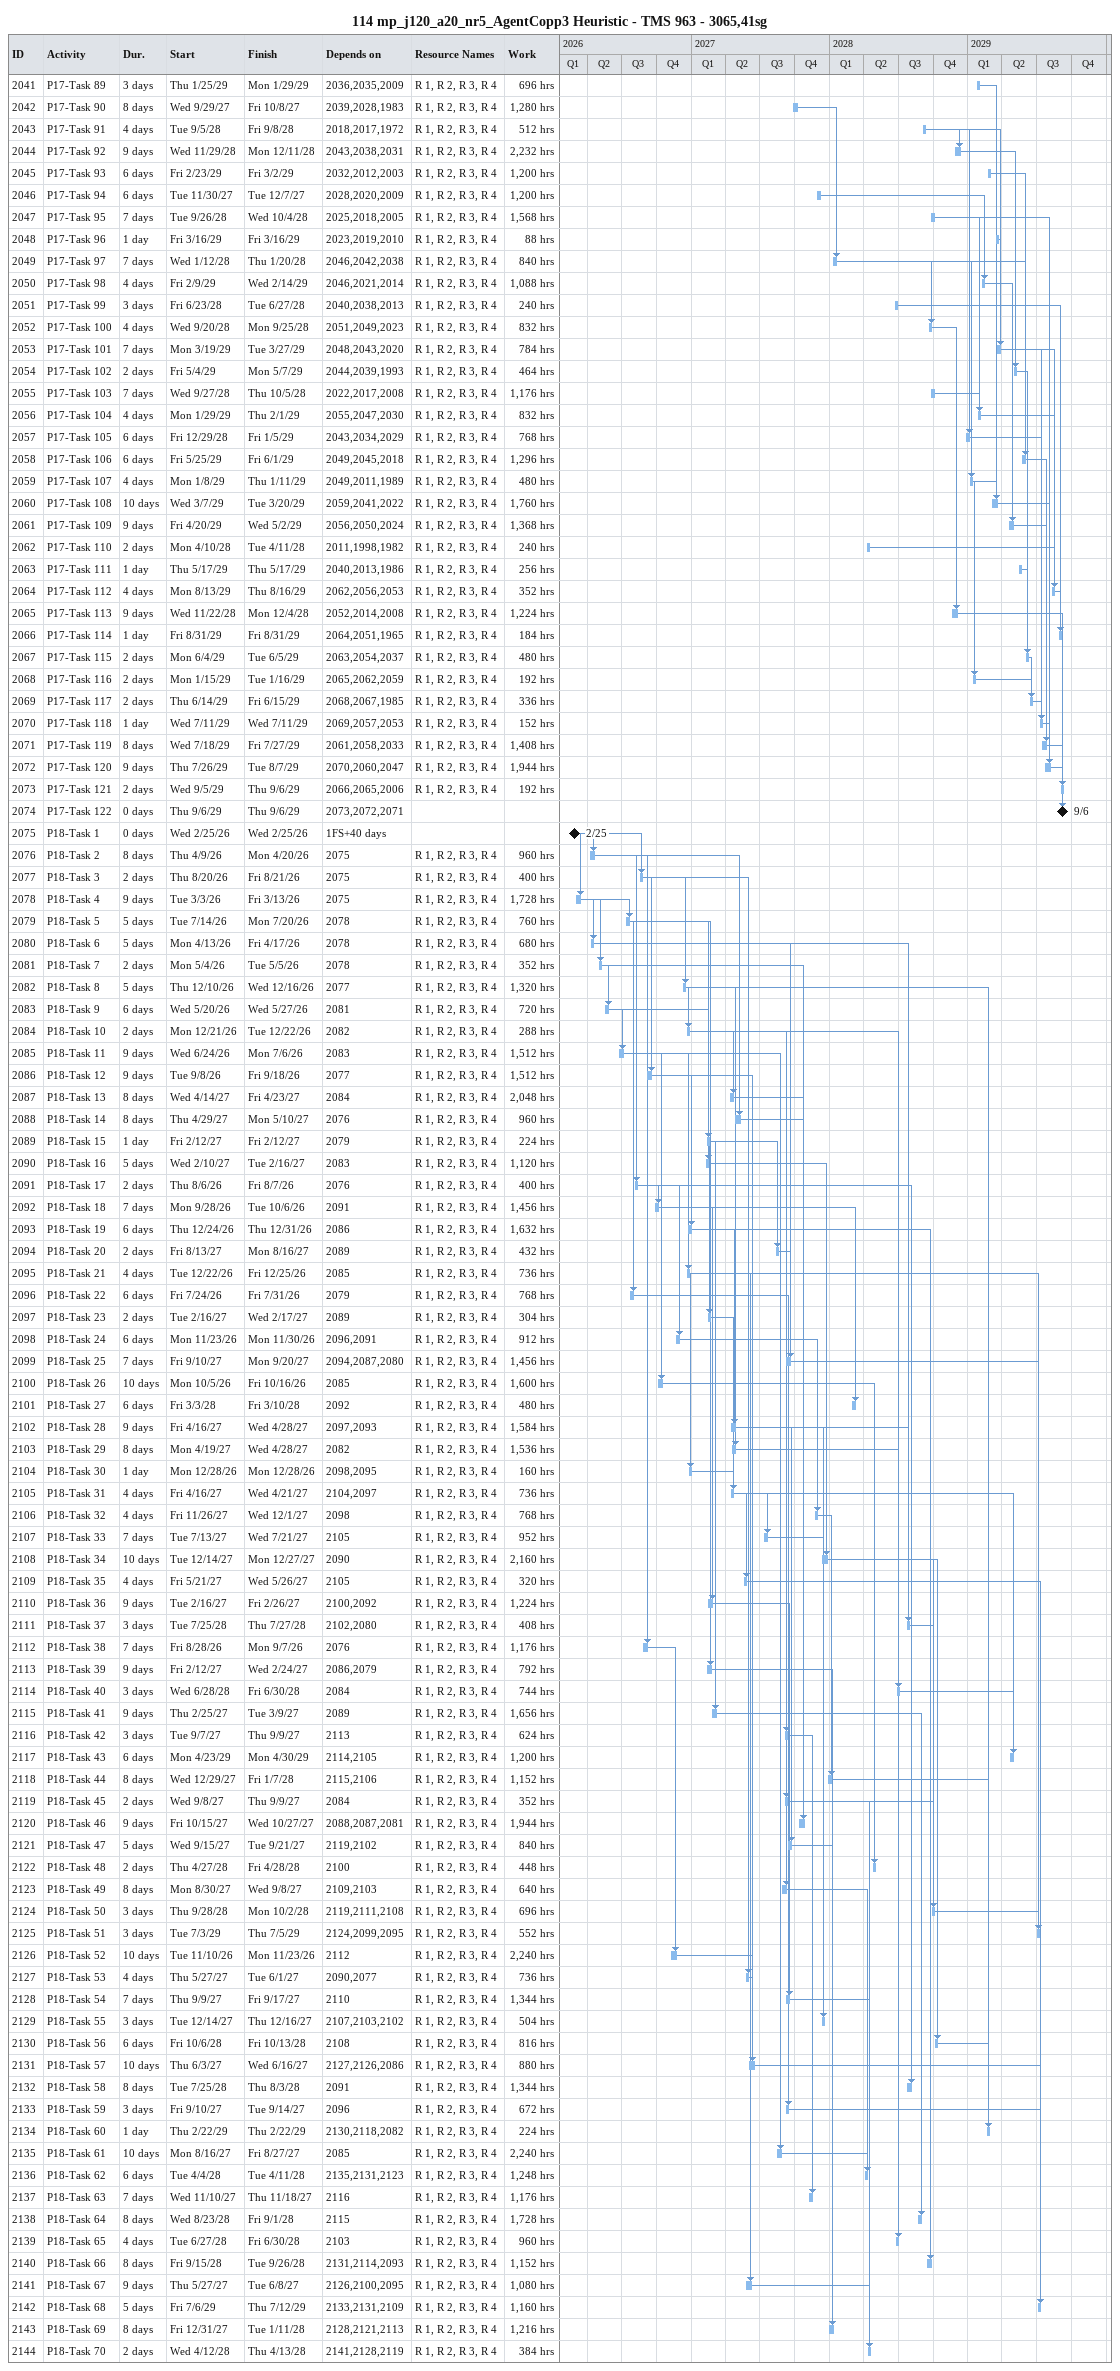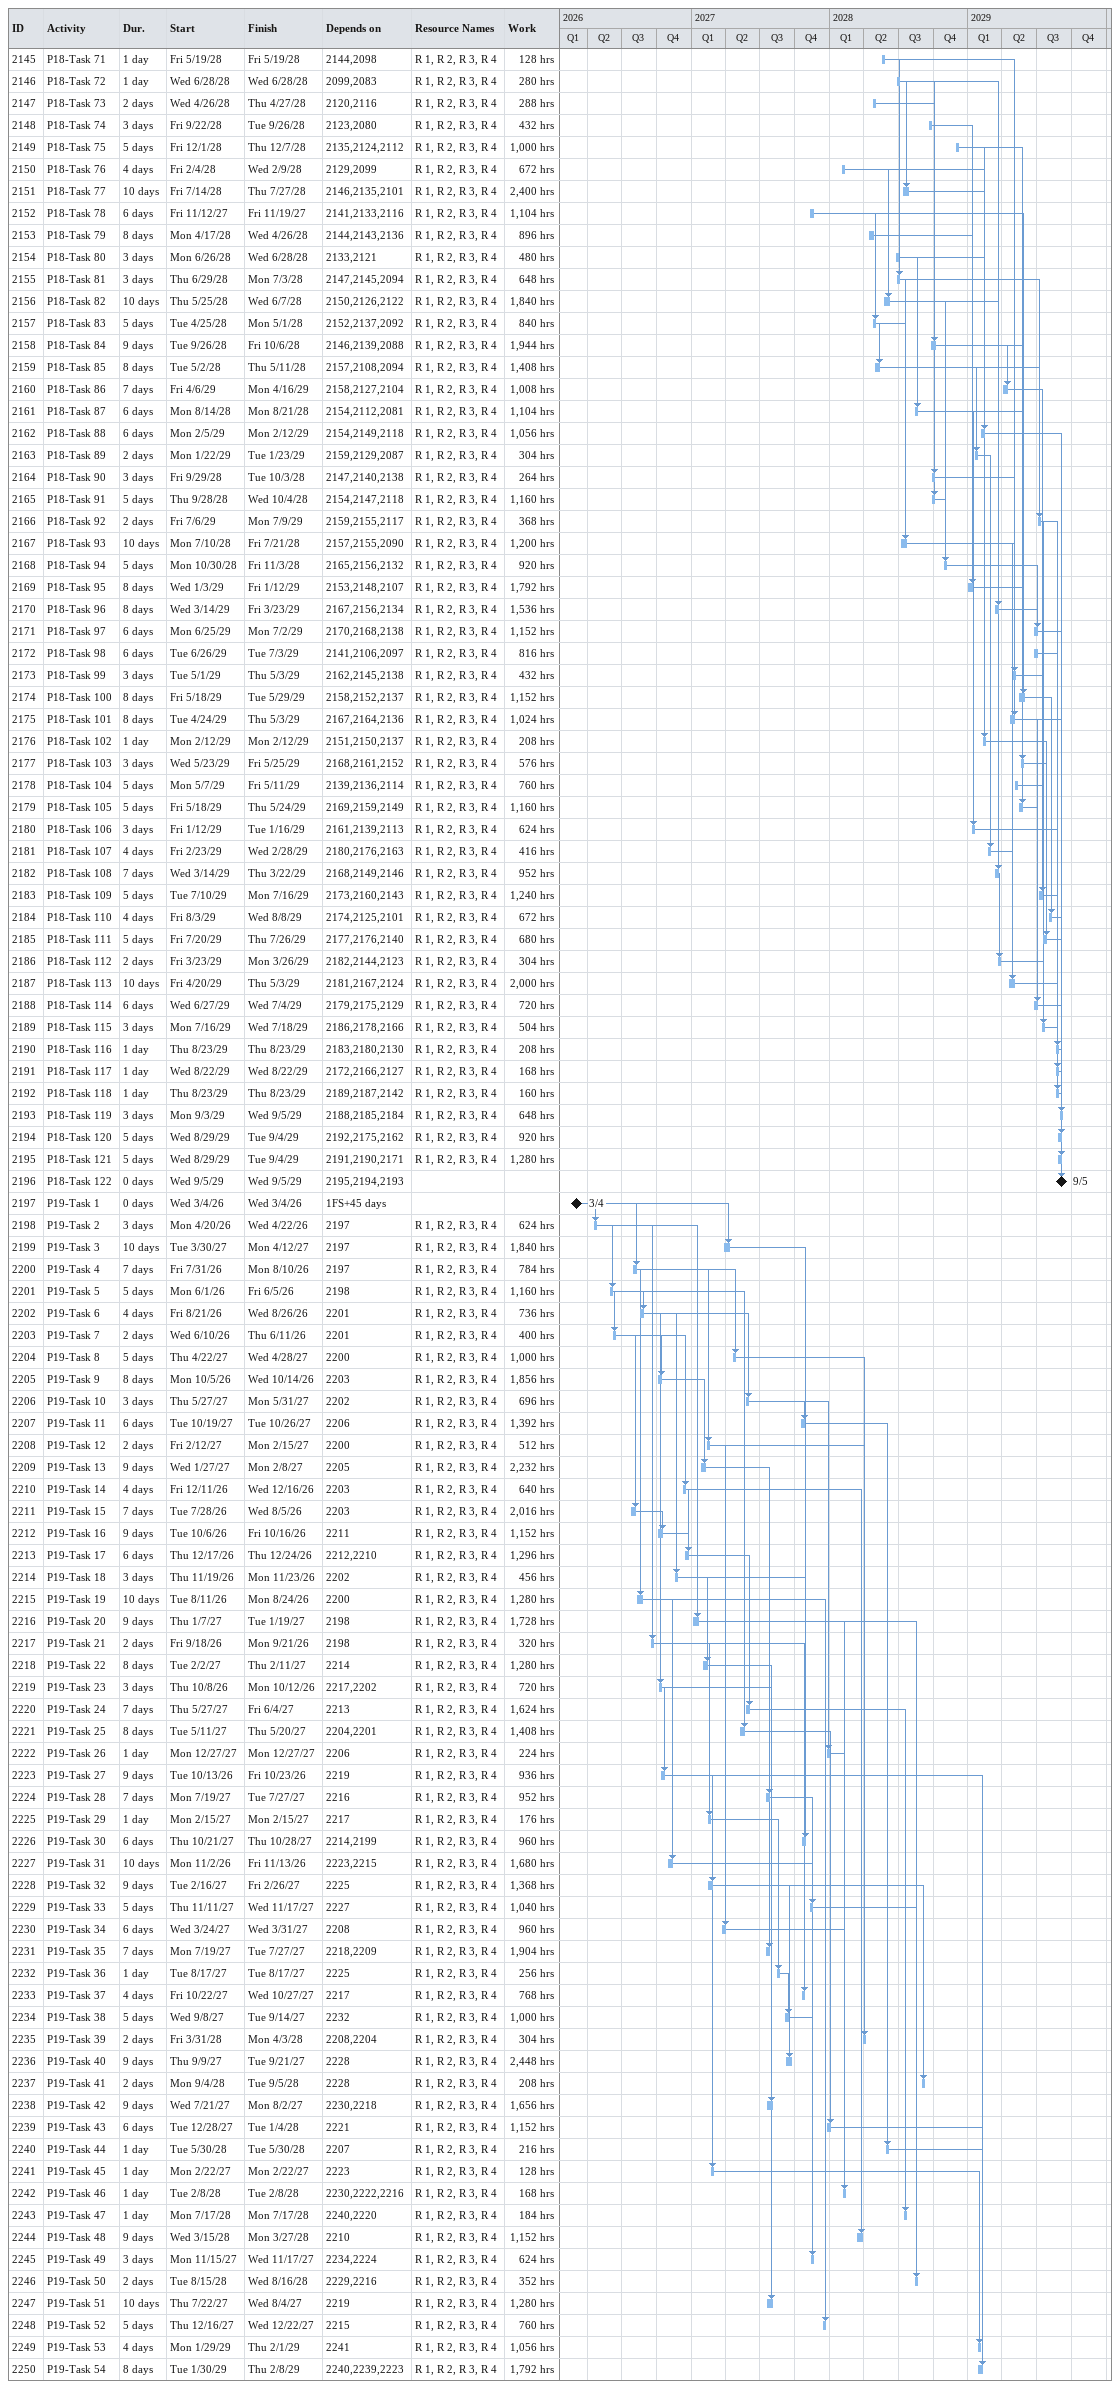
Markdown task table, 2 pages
114 mp_j120_a20_nr5_AgentCopp3 Heuristic - TMS 963 - 3065,41sg

| ID | Task | Duration | Start | Finish | Predecessors | Resources | Work (h) |
|---|---|---|---|---|---|---|---|
| 2041 | P17-Task 89 | 3d | 2029-01-25 | 2029-01-29 | 2036, 2035, 2009 | R 1, R 2, R 3, R 4 | 696 |
| 2042 | P17-Task 90 | 8d | 2027-09-29 | 2027-10-08 | 2039, 2028, 1983 | R 1, R 2, R 3, R 4 | 1280 |
| 2043 | P17-Task 91 | 4d | 2028-09-05 | 2028-09-08 | 2018, 2017, 1972 | R 1, R 2, R 3, R 4 | 512 |
| 2044 | P17-Task 92 | 9d | 2028-11-29 | 2028-12-11 | 2043, 2038, 2031 | R 1, R 2, R 3, R 4 | 2232 |
| 2045 | P17-Task 93 | 6d | 2029-02-23 | 2029-03-02 | 2032, 2012, 2003 | R 1, R 2, R 3, R 4 | 1200 |
| 2046 | P17-Task 94 | 6d | 2027-11-30 | 2027-12-07 | 2028, 2020, 2009 | R 1, R 2, R 3, R 4 | 1200 |
| 2047 | P17-Task 95 | 7d | 2028-09-26 | 2028-10-04 | 2025, 2018, 2005 | R 1, R 2, R 3, R 4 | 1568 |
| 2048 | P17-Task 96 | 1d | 2029-03-16 | 2029-03-16 | 2023, 2019, 2010 | R 1, R 2, R 3, R 4 | 88 |
| 2049 | P17-Task 97 | 7d | 2028-01-12 | 2028-01-20 | 2046, 2042, 2038 | R 1, R 2, R 3, R 4 | 840 |
| 2050 | P17-Task 98 | 4d | 2029-02-09 | 2029-02-14 | 2046, 2021, 2014 | R 1, R 2, R 3, R 4 | 1088 |
| 2051 | P17-Task 99 | 3d | 2028-06-23 | 2028-06-27 | 2040, 2038, 2013 | R 1, R 2, R 3, R 4 | 240 |
| 2052 | P17-Task 100 | 4d | 2028-09-20 | 2028-09-25 | 2051, 2049, 2023 | R 1, R 2, R 3, R 4 | 832 |
| 2053 | P17-Task 101 | 7d | 2029-03-19 | 2029-03-27 | 2048, 2043, 2020 | R 1, R 2, R 3, R 4 | 784 |
| 2054 | P17-Task 102 | 2d | 2029-05-04 | 2029-05-07 | 2044, 2039, 1993 | R 1, R 2, R 3, R 4 | 464 |
| 2055 | P17-Task 103 | 7d | 2028-09-27 | 2028-10-05 | 2022, 2017, 2008 | R 1, R 2, R 3, R 4 | 1176 |
| 2056 | P17-Task 104 | 4d | 2029-01-29 | 2029-02-01 | 2055, 2047, 2030 | R 1, R 2, R 3, R 4 | 832 |
| 2057 | P17-Task 105 | 6d | 2028-12-29 | 2029-01-05 | 2043, 2034, 2029 | R 1, R 2, R 3, R 4 | 768 |
| 2058 | P17-Task 106 | 6d | 2029-05-25 | 2029-06-01 | 2049, 2045, 2018 | R 1, R 2, R 3, R 4 | 1296 |
| 2059 | P17-Task 107 | 4d | 2029-01-08 | 2029-01-11 | 2049, 2011, 1989 | R 1, R 2, R 3, R 4 | 480 |
| 2060 | P17-Task 108 | 10d | 2029-03-07 | 2029-03-20 | 2059, 2041, 2022 | R 1, R 2, R 3, R 4 | 1760 |
| 2061 | P17-Task 109 | 9d | 2029-04-20 | 2029-05-02 | 2056, 2050, 2024 | R 1, R 2, R 3, R 4 | 1368 |
| 2062 | P17-Task 110 | 2d | 2028-04-10 | 2028-04-11 | 2011, 1998, 1982 | R 1, R 2, R 3, R 4 | 240 |
| 2063 | P17-Task 111 | 1d | 2029-05-17 | 2029-05-17 | 2040, 2013, 1986 | R 1, R 2, R 3, R 4 | 256 |
| 2064 | P17-Task 112 | 4d | 2029-08-13 | 2029-08-16 | 2062, 2056, 2053 | R 1, R 2, R 3, R 4 | 352 |
| 2065 | P17-Task 113 | 9d | 2028-11-22 | 2028-12-04 | 2052, 2014, 2008 | R 1, R 2, R 3, R 4 | 1224 |
| 2066 | P17-Task 114 | 1d | 2029-08-31 | 2029-08-31 | 2064, 2051, 1965 | R 1, R 2, R 3, R 4 | 184 |
| 2067 | P17-Task 115 | 2d | 2029-06-04 | 2029-06-05 | 2063, 2054, 2037 | R 1, R 2, R 3, R 4 | 480 |
| 2068 | P17-Task 116 | 2d | 2029-01-15 | 2029-01-16 | 2065, 2062, 2059 | R 1, R 2, R 3, R 4 | 192 |
| 2069 | P17-Task 117 | 2d | 2029-06-14 | 2029-06-15 | 2068, 2067, 1985 | R 1, R 2, R 3, R 4 | 336 |
| 2070 | P17-Task 118 | 1d | 2029-07-11 | 2029-07-11 | 2069, 2057, 2053 | R 1, R 2, R 3, R 4 | 152 |
| 2071 | P17-Task 119 | 8d | 2029-07-18 | 2029-07-27 | 2061, 2058, 2033 | R 1, R 2, R 3, R 4 | 1408 |
| 2072 | P17-Task 120 | 9d | 2029-07-26 | 2029-08-07 | 2070, 2060, 2047 | R 1, R 2, R 3, R 4 | 1944 |
| 2073 | P17-Task 121 | 2d | 2029-09-05 | 2029-09-06 | 2066, 2065, 2006 | R 1, R 2, R 3, R 4 | 192 |
| 2074 | P17-Task 122 | 0d | 2029-09-06 | 2029-09-06 | 2073, 2072, 2071 |  |  |
| 2075 | P18-Task 1 | 0d | 2026-02-25 | 2026-02-25 | 1FS+40d |  |  |
| 2076 | P18-Task 2 | 8d | 2026-04-09 | 2026-04-20 | 2075 | R 1, R 2, R 3, R 4 | 960 |
| 2077 | P18-Task 3 | 2d | 2026-08-20 | 2026-08-21 | 2075 | R 1, R 2, R 3, R 4 | 400 |
| 2078 | P18-Task 4 | 9d | 2026-03-03 | 2026-03-13 | 2075 | R 1, R 2, R 3, R 4 | 1728 |
| 2079 | P18-Task 5 | 5d | 2026-07-14 | 2026-07-20 | 2078 | R 1, R 2, R 3, R 4 | 760 |
| 2080 | P18-Task 6 | 5d | 2026-04-13 | 2026-04-17 | 2078 | R 1, R 2, R 3, R 4 | 680 |
| 2081 | P18-Task 7 | 2d | 2026-05-04 | 2026-05-05 | 2078 | R 1, R 2, R 3, R 4 | 352 |
| 2082 | P18-Task 8 | 5d | 2026-12-10 | 2026-12-16 | 2077 | R 1, R 2, R 3, R 4 | 1320 |
| 2083 | P18-Task 9 | 6d | 2026-05-20 | 2026-05-27 | 2081 | R 1, R 2, R 3, R 4 | 720 |
| 2084 | P18-Task 10 | 2d | 2026-12-21 | 2026-12-22 | 2082 | R 1, R 2, R 3, R 4 | 288 |
| 2085 | P18-Task 11 | 9d | 2026-06-24 | 2026-07-06 | 2083 | R 1, R 2, R 3, R 4 | 1512 |
| 2086 | P18-Task 12 | 9d | 2026-09-08 | 2026-09-18 | 2077 | R 1, R 2, R 3, R 4 | 1512 |
| 2087 | P18-Task 13 | 8d | 2027-04-14 | 2027-04-23 | 2084 | R 1, R 2, R 3, R 4 | 2048 |
| 2088 | P18-Task 14 | 8d | 2027-04-29 | 2027-05-10 | 2076 | R 1, R 2, R 3, R 4 | 960 |
| 2089 | P18-Task 15 | 1d | 2027-02-12 | 2027-02-12 | 2079 | R 1, R 2, R 3, R 4 | 224 |
| 2090 | P18-Task 16 | 5d | 2027-02-10 | 2027-02-16 | 2083 | R 1, R 2, R 3, R 4 | 1120 |
| 2091 | P18-Task 17 | 2d | 2026-08-06 | 2026-08-07 | 2076 | R 1, R 2, R 3, R 4 | 400 |
| 2092 | P18-Task 18 | 7d | 2026-09-28 | 2026-10-06 | 2091 | R 1, R 2, R 3, R 4 | 1456 |
| 2093 | P18-Task 19 | 6d | 2026-12-24 | 2026-12-31 | 2086 | R 1, R 2, R 3, R 4 | 1632 |
| 2094 | P18-Task 20 | 2d | 2027-08-13 | 2027-08-16 | 2089 | R 1, R 2, R 3, R 4 | 432 |
| 2095 | P18-Task 21 | 4d | 2026-12-22 | 2026-12-25 | 2085 | R 1, R 2, R 3, R 4 | 736 |
| 2096 | P18-Task 22 | 6d | 2026-07-24 | 2026-07-31 | 2079 | R 1, R 2, R 3, R 4 | 768 |
| 2097 | P18-Task 23 | 2d | 2027-02-16 | 2027-02-17 | 2089 | R 1, R 2, R 3, R 4 | 304 |
| 2098 | P18-Task 24 | 6d | 2026-11-23 | 2026-11-30 | 2096, 2091 | R 1, R 2, R 3, R 4 | 912 |
| 2099 | P18-Task 25 | 7d | 2027-09-10 | 2027-09-20 | 2094, 2087, 2080 | R 1, R 2, R 3, R 4 | 1456 |
| 2100 | P18-Task 26 | 10d | 2026-10-05 | 2026-10-16 | 2085 | R 1, R 2, R 3, R 4 | 1600 |
| 2101 | P18-Task 27 | 6d | 2028-03-03 | 2028-03-10 | 2092 | R 1, R 2, R 3, R 4 | 480 |
| 2102 | P18-Task 28 | 9d | 2027-04-16 | 2027-04-28 | 2097, 2093 | R 1, R 2, R 3, R 4 | 1584 |
| 2103 | P18-Task 29 | 8d | 2027-04-19 | 2027-04-28 | 2082 | R 1, R 2, R 3, R 4 | 1536 |
| 2104 | P18-Task 30 | 1d | 2026-12-28 | 2026-12-28 | 2098, 2095 | R 1, R 2, R 3, R 4 | 160 |
| 2105 | P18-Task 31 | 4d | 2027-04-16 | 2027-04-21 | 2104, 2097 | R 1, R 2, R 3, R 4 | 736 |
| 2106 | P18-Task 32 | 4d | 2027-11-26 | 2027-12-01 | 2098 | R 1, R 2, R 3, R 4 | 768 |
| 2107 | P18-Task 33 | 7d | 2027-07-13 | 2027-07-21 | 2105 | R 1, R 2, R 3, R 4 | 952 |
| 2108 | P18-Task 34 | 10d | 2027-12-14 | 2027-12-27 | 2090 | R 1, R 2, R 3, R 4 | 2160 |
| 2109 | P18-Task 35 | 4d | 2027-05-21 | 2027-05-26 | 2105 | R 1, R 2, R 3, R 4 | 320 |
| 2110 | P18-Task 36 | 9d | 2027-02-16 | 2027-02-26 | 2100, 2092 | R 1, R 2, R 3, R 4 | 1224 |
| 2111 | P18-Task 37 | 3d | 2028-07-25 | 2028-07-27 | 2102, 2080 | R 1, R 2, R 3, R 4 | 408 |
| 2112 | P18-Task 38 | 7d | 2026-08-28 | 2026-09-07 | 2076 | R 1, R 2, R 3, R 4 | 1176 |
| 2113 | P18-Task 39 | 9d | 2027-02-12 | 2027-02-24 | 2086, 2079 | R 1, R 2, R 3, R 4 | 792 |
| 2114 | P18-Task 40 | 3d | 2028-06-28 | 2028-06-30 | 2084 | R 1, R 2, R 3, R 4 | 744 |
| 2115 | P18-Task 41 | 9d | 2027-02-25 | 2027-03-09 | 2089 | R 1, R 2, R 3, R 4 | 1656 |
| 2116 | P18-Task 42 | 3d | 2027-09-07 | 2027-09-09 | 2113 | R 1, R 2, R 3, R 4 | 624 |
| 2117 | P18-Task 43 | 6d | 2029-04-23 | 2029-04-30 | 2114, 2105 | R 1, R 2, R 3, R 4 | 1200 |
| 2118 | P18-Task 44 | 8d | 2027-12-29 | 2028-01-07 | 2115, 2106 | R 1, R 2, R 3, R 4 | 1152 |
| 2119 | P18-Task 45 | 2d | 2027-09-08 | 2027-09-09 | 2084 | R 1, R 2, R 3, R 4 | 352 |
| 2120 | P18-Task 46 | 9d | 2027-10-15 | 2027-10-27 | 2088, 2087, 2081 | R 1, R 2, R 3, R 4 | 1944 |
| 2121 | P18-Task 47 | 5d | 2027-09-15 | 2027-09-21 | 2119, 2102 | R 1, R 2, R 3, R 4 | 840 |
| 2122 | P18-Task 48 | 2d | 2028-04-27 | 2028-04-28 | 2100 | R 1, R 2, R 3, R 4 | 448 |
| 2123 | P18-Task 49 | 8d | 2027-08-30 | 2027-09-08 | 2109, 2103 | R 1, R 2, R 3, R 4 | 640 |
| 2124 | P18-Task 50 | 3d | 2028-09-28 | 2028-10-02 | 2119, 2111, 2108 | R 1, R 2, R 3, R 4 | 696 |
| 2125 | P18-Task 51 | 3d | 2029-07-03 | 2029-07-05 | 2124, 2099, 2095 | R 1, R 2, R 3, R 4 | 552 |
| 2126 | P18-Task 52 | 10d | 2026-11-10 | 2026-11-23 | 2112 | R 1, R 2, R 3, R 4 | 2240 |
| 2127 | P18-Task 53 | 4d | 2027-05-27 | 2027-06-01 | 2090, 2077 | R 1, R 2, R 3, R 4 | 736 |
| 2128 | P18-Task 54 | 7d | 2027-09-09 | 2027-09-17 | 2110 | R 1, R 2, R 3, R 4 | 1344 |
| 2129 | P18-Task 55 | 3d | 2027-12-14 | 2027-12-16 | 2107, 2103, 2102 | R 1, R 2, R 3, R 4 | 504 |
| 2130 | P18-Task 56 | 6d | 2028-10-06 | 2028-10-13 | 2108 | R 1, R 2, R 3, R 4 | 816 |
| 2131 | P18-Task 57 | 10d | 2027-06-03 | 2027-06-16 | 2127, 2126, 2086 | R 1, R 2, R 3, R 4 | 880 |
| 2132 | P18-Task 58 | 8d | 2028-07-25 | 2028-08-03 | 2091 | R 1, R 2, R 3, R 4 | 1344 |
| 2133 | P18-Task 59 | 3d | 2027-09-10 | 2027-09-14 | 2096 | R 1, R 2, R 3, R 4 | 672 |
| 2134 | P18-Task 60 | 1d | 2029-02-22 | 2029-02-22 | 2130, 2118, 2082 | R 1, R 2, R 3, R 4 | 224 |
| 2135 | P18-Task 61 | 10d | 2027-08-16 | 2027-08-27 | 2085 | R 1, R 2, R 3, R 4 | 2240 |
| 2136 | P18-Task 62 | 6d | 2028-04-04 | 2028-04-11 | 2135, 2131, 2123 | R 1, R 2, R 3, R 4 | 1248 |
| 2137 | P18-Task 63 | 7d | 2027-11-10 | 2027-11-18 | 2116 | R 1, R 2, R 3, R 4 | 1176 |
| 2138 | P18-Task 64 | 8d | 2028-08-23 | 2028-09-01 | 2115 | R 1, R 2, R 3, R 4 | 1728 |
| 2139 | P18-Task 65 | 4d | 2028-06-27 | 2028-06-30 | 2103 | R 1, R 2, R 3, R 4 | 960 |
| 2140 | P18-Task 66 | 8d | 2028-09-15 | 2028-09-26 | 2131, 2114, 2093 | R 1, R 2, R 3, R 4 | 1152 |
| 2141 | P18-Task 67 | 9d | 2027-05-27 | 2027-06-08 | 2126, 2100, 2095 | R 1, R 2, R 3, R 4 | 1080 |
| 2142 | P18-Task 68 | 5d | 2029-07-06 | 2029-07-12 | 2133, 2131, 2109 | R 1, R 2, R 3, R 4 | 1160 |
| 2143 | P18-Task 69 | 8d | 2027-12-31 | 2028-01-11 | 2128, 2121, 2113 | R 1, R 2, R 3, R 4 | 1216 |
| 2144 | P18-Task 70 | 2d | 2028-04-12 | 2028-04-13 | 2141, 2128, 2119 | R 1, R 2, R 3, R 4 | 384 |
| 2145 | P18-Task 71 | 1d | 2028-05-19 | 2028-05-19 | 2144, 2098 | R 1, R 2, R 3, R 4 | 128 |
| 2146 | P18-Task 72 | 1d | 2028-06-28 | 2028-06-28 | 2099, 2083 | R 1, R 2, R 3, R 4 | 280 |
| 2147 | P18-Task 73 | 2d | 2028-04-26 | 2028-04-27 | 2120, 2116 | R 1, R 2, R 3, R 4 | 288 |
| 2148 | P18-Task 74 | 3d | 2028-09-22 | 2028-09-26 | 2123, 2080 | R 1, R 2, R 3, R 4 | 432 |
| 2149 | P18-Task 75 | 5d | 2028-12-01 | 2028-12-07 | 2135, 2124, 2112 | R 1, R 2, R 3, R 4 | 1000 |
| 2150 | P18-Task 76 | 4d | 2028-02-04 | 2028-02-09 | 2129, 2099 | R 1, R 2, R 3, R 4 | 672 |
| 2151 | P18-Task 77 | 10d | 2028-07-14 | 2028-07-27 | 2146, 2135, 2101 | R 1, R 2, R 3, R 4 | 2400 |
| 2152 | P18-Task 78 | 6d | 2027-11-12 | 2027-11-19 | 2141, 2133, 2116 | R 1, R 2, R 3, R 4 | 1104 |
| 2153 | P18-Task 79 | 8d | 2028-04-17 | 2028-04-26 | 2144, 2143, 2136 | R 1, R 2, R 3, R 4 | 896 |
| 2154 | P18-Task 80 | 3d | 2028-06-26 | 2028-06-28 | 2133, 2121 | R 1, R 2, R 3, R 4 | 480 |
| 2155 | P18-Task 81 | 3d | 2028-06-29 | 2028-07-03 | 2147, 2145, 2094 | R 1, R 2, R 3, R 4 | 648 |
| 2156 | P18-Task 82 | 10d | 2028-05-25 | 2028-06-07 | 2150, 2126, 2122 | R 1, R 2, R 3, R 4 | 1840 |
| 2157 | P18-Task 83 | 5d | 2028-04-25 | 2028-05-01 | 2152, 2137, 2092 | R 1, R 2, R 3, R 4 | 840 |
| 2158 | P18-Task 84 | 9d | 2028-09-26 | 2028-10-06 | 2146, 2139, 2088 | R 1, R 2, R 3, R 4 | 1944 |
| 2159 | P18-Task 85 | 8d | 2028-05-02 | 2028-05-11 | 2157, 2108, 2094 | R 1, R 2, R 3, R 4 | 1408 |
| 2160 | P18-Task 86 | 7d | 2029-04-06 | 2029-04-16 | 2158, 2127, 2104 | R 1, R 2, R 3, R 4 | 1008 |
| 2161 | P18-Task 87 | 6d | 2028-08-14 | 2028-08-21 | 2154, 2112, 2081 | R 1, R 2, R 3, R 4 | 1104 |
| 2162 | P18-Task 88 | 6d | 2029-02-05 | 2029-02-12 | 2154, 2149, 2118 | R 1, R 2, R 3, R 4 | 1056 |
| 2163 | P18-Task 89 | 2d | 2029-01-22 | 2029-01-23 | 2159, 2129, 2087 | R 1, R 2, R 3, R 4 | 304 |
| 2164 | P18-Task 90 | 3d | 2028-09-29 | 2028-10-03 | 2147, 2140, 2138 | R 1, R 2, R 3, R 4 | 264 |
| 2165 | P18-Task 91 | 5d | 2028-09-28 | 2028-10-04 | 2154, 2147, 2118 | R 1, R 2, R 3, R 4 | 1160 |
| 2166 | P18-Task 92 | 2d | 2029-07-06 | 2029-07-09 | 2159, 2155, 2117 | R 1, R 2, R 3, R 4 | 368 |
| 2167 | P18-Task 93 | 10d | 2028-07-10 | 2028-07-21 | 2157, 2155, 2090 | R 1, R 2, R 3, R 4 | 1200 |
| 2168 | P18-Task 94 | 5d | 2028-10-30 | 2028-11-03 | 2165, 2156, 2132 | R 1, R 2, R 3, R 4 | 920 |
| 2169 | P18-Task 95 | 8d | 2029-01-03 | 2029-01-12 | 2153, 2148, 2107 | R 1, R 2, R 3, R 4 | 1792 |
| 2170 | P18-Task 96 | 8d | 2029-03-14 | 2029-03-23 | 2167, 2156, 2134 | R 1, R 2, R 3, R 4 | 1536 |
| 2171 | P18-Task 97 | 6d | 2029-06-25 | 2029-07-02 | 2170, 2168, 2138 | R 1, R 2, R 3, R 4 | 1152 |
| 2172 | P18-Task 98 | 6d | 2029-06-26 | 2029-07-03 | 2141, 2106, 2097 | R 1, R 2, R 3, R 4 | 816 |
| 2173 | P18-Task 99 | 3d | 2029-05-01 | 2029-05-03 | 2162, 2145, 2138 | R 1, R 2, R 3, R 4 | 432 |
| 2174 | P18-Task 100 | 8d | 2029-05-18 | 2029-05-29 | 2158, 2152, 2137 | R 1, R 2, R 3, R 4 | 1152 |
| 2175 | P18-Task 101 | 8d | 2029-04-24 | 2029-05-03 | 2167, 2164, 2136 | R 1, R 2, R 3, R 4 | 1024 |
| 2176 | P18-Task 102 | 1d | 2029-02-12 | 2029-02-12 | 2151, 2150, 2137 | R 1, R 2, R 3, R 4 | 208 |
| 2177 | P18-Task 103 | 3d | 2029-05-23 | 2029-05-25 | 2168, 2161, 2152 | R 1, R 2, R 3, R 4 | 576 |
| 2178 | P18-Task 104 | 5d | 2029-05-07 | 2029-05-11 | 2139, 2136, 2114 | R 1, R 2, R 3, R 4 | 760 |
| 2179 | P18-Task 105 | 5d | 2029-05-18 | 2029-05-24 | 2169, 2159, 2149 | R 1, R 2, R 3, R 4 | 1160 |
| 2180 | P18-Task 106 | 3d | 2029-01-12 | 2029-01-16 | 2161, 2139, 2113 | R 1, R 2, R 3, R 4 | 624 |
| 2181 | P18-Task 107 | 4d | 2029-02-23 | 2029-02-28 | 2180, 2176, 2163 | R 1, R 2, R 3, R 4 | 416 |
| 2182 | P18-Task 108 | 7d | 2029-03-14 | 2029-03-22 | 2168, 2149, 2146 | R 1, R 2, R 3, R 4 | 952 |
| 2183 | P18-Task 109 | 5d | 2029-07-10 | 2029-07-16 | 2173, 2160, 2143 | R 1, R 2, R 3, R 4 | 1240 |
| 2184 | P18-Task 110 | 4d | 2029-08-03 | 2029-08-08 | 2174, 2125, 2101 | R 1, R 2, R 3, R 4 | 672 |
| 2185 | P18-Task 111 | 5d | 2029-07-20 | 2029-07-26 | 2177, 2176, 2140 | R 1, R 2, R 3, R 4 | 680 |
| 2186 | P18-Task 112 | 2d | 2029-03-23 | 2029-03-26 | 2182, 2144, 2123 | R 1, R 2, R 3, R 4 | 304 |
| 2187 | P18-Task 113 | 10d | 2029-04-20 | 2029-05-03 | 2181, 2167, 2124 | R 1, R 2, R 3, R 4 | 2000 |
| 2188 | P18-Task 114 | 6d | 2029-06-27 | 2029-07-04 | 2179, 2175, 2129 | R 1, R 2, R 3, R 4 | 720 |
| 2189 | P18-Task 115 | 3d | 2029-07-16 | 2029-07-18 | 2186, 2178, 2166 | R 1, R 2, R 3, R 4 | 504 |
| 2190 | P18-Task 116 | 1d | 2029-08-23 | 2029-08-23 | 2183, 2180, 2130 | R 1, R 2, R 3, R 4 | 208 |
| 2191 | P18-Task 117 | 1d | 2029-08-22 | 2029-08-22 | 2172, 2166, 2127 | R 1, R 2, R 3, R 4 | 168 |
| 2192 | P18-Task 118 | 1d | 2029-08-23 | 2029-08-23 | 2189, 2187, 2142 | R 1, R 2, R 3, R 4 | 160 |
| 2193 | P18-Task 119 | 3d | 2029-09-03 | 2029-09-05 | 2188, 2185, 2184 | R 1, R 2, R 3, R 4 | 648 |
| 2194 | P18-Task 120 | 5d | 2029-08-29 | 2029-09-04 | 2192, 2175, 2162 | R 1, R 2, R 3, R 4 | 920 |
| 2195 | P18-Task 121 | 5d | 2029-08-29 | 2029-09-04 | 2191, 2190, 2171 | R 1, R 2, R 3, R 4 | 1280 |
| 2196 | P18-Task 122 | 0d | 2029-09-05 | 2029-09-05 | 2195, 2194, 2193 |  |  |
| 2197 | P19-Task 1 | 0d | 2026-03-04 | 2026-03-04 | 1FS+45d |  |  |
| 2198 | P19-Task 2 | 3d | 2026-04-20 | 2026-04-22 | 2197 | R 1, R 2, R 3, R 4 | 624 |
| 2199 | P19-Task 3 | 10d | 2027-03-30 | 2027-04-12 | 2197 | R 1, R 2, R 3, R 4 | 1840 |
| 2200 | P19-Task 4 | 7d | 2026-07-31 | 2026-08-10 | 2197 | R 1, R 2, R 3, R 4 | 784 |
| 2201 | P19-Task 5 | 5d | 2026-06-01 | 2026-06-05 | 2198 | R 1, R 2, R 3, R 4 | 1160 |
| 2202 | P19-Task 6 | 4d | 2026-08-21 | 2026-08-26 | 2201 | R 1, R 2, R 3, R 4 | 736 |
| 2203 | P19-Task 7 | 2d | 2026-06-10 | 2026-06-11 | 2201 | R 1, R 2, R 3, R 4 | 400 |
| 2204 | P19-Task 8 | 5d | 2027-04-22 | 2027-04-28 | 2200 | R 1, R 2, R 3, R 4 | 1000 |
| 2205 | P19-Task 9 | 8d | 2026-10-05 | 2026-10-14 | 2203 | R 1, R 2, R 3, R 4 | 1856 |
| 2206 | P19-Task 10 | 3d | 2027-05-27 | 2027-05-31 | 2202 | R 1, R 2, R 3, R 4 | 696 |
| 2207 | P19-Task 11 | 6d | 2027-10-19 | 2027-10-26 | 2206 | R 1, R 2, R 3, R 4 | 1392 |
| 2208 | P19-Task 12 | 2d | 2027-02-12 | 2027-02-15 | 2200 | R 1, R 2, R 3, R 4 | 512 |
| 2209 | P19-Task 13 | 9d | 2027-01-27 | 2027-02-08 | 2205 | R 1, R 2, R 3, R 4 | 2232 |
| 2210 | P19-Task 14 | 4d | 2026-12-11 | 2026-12-16 | 2203 | R 1, R 2, R 3, R 4 | 640 |
| 2211 | P19-Task 15 | 7d | 2026-07-28 | 2026-08-05 | 2203 | R 1, R 2, R 3, R 4 | 2016 |
| 2212 | P19-Task 16 | 9d | 2026-10-06 | 2026-10-16 | 2211 | R 1, R 2, R 3, R 4 | 1152 |
| 2213 | P19-Task 17 | 6d | 2026-12-17 | 2026-12-24 | 2212, 2210 | R 1, R 2, R 3, R 4 | 1296 |
| 2214 | P19-Task 18 | 3d | 2026-11-19 | 2026-11-23 | 2202 | R 1, R 2, R 3, R 4 | 456 |
| 2215 | P19-Task 19 | 10d | 2026-08-11 | 2026-08-24 | 2200 | R 1, R 2, R 3, R 4 | 1280 |
| 2216 | P19-Task 20 | 9d | 2027-01-07 | 2027-01-19 | 2198 | R 1, R 2, R 3, R 4 | 1728 |
| 2217 | P19-Task 21 | 2d | 2026-09-18 | 2026-09-21 | 2198 | R 1, R 2, R 3, R 4 | 320 |
| 2218 | P19-Task 22 | 8d | 2027-02-02 | 2027-02-11 | 2214 | R 1, R 2, R 3, R 4 | 1280 |
| 2219 | P19-Task 23 | 3d | 2026-10-08 | 2026-10-12 | 2217, 2202 | R 1, R 2, R 3, R 4 | 720 |
| 2220 | P19-Task 24 | 7d | 2027-05-27 | 2027-06-04 | 2213 | R 1, R 2, R 3, R 4 | 1624 |
| 2221 | P19-Task 25 | 8d | 2027-05-11 | 2027-05-20 | 2204, 2201 | R 1, R 2, R 3, R 4 | 1408 |
| 2222 | P19-Task 26 | 1d | 2027-12-27 | 2027-12-27 | 2206 | R 1, R 2, R 3, R 4 | 224 |
| 2223 | P19-Task 27 | 9d | 2026-10-13 | 2026-10-23 | 2219 | R 1, R 2, R 3, R 4 | 936 |
| 2224 | P19-Task 28 | 7d | 2027-07-19 | 2027-07-27 | 2216 | R 1, R 2, R 3, R 4 | 952 |
| 2225 | P19-Task 29 | 1d | 2027-02-15 | 2027-02-15 | 2217 | R 1, R 2, R 3, R 4 | 176 |
| 2226 | P19-Task 30 | 6d | 2027-10-21 | 2027-10-28 | 2214, 2199 | R 1, R 2, R 3, R 4 | 960 |
| 2227 | P19-Task 31 | 10d | 2026-11-02 | 2026-11-13 | 2223, 2215 | R 1, R 2, R 3, R 4 | 1680 |
| 2228 | P19-Task 32 | 9d | 2027-02-16 | 2027-02-26 | 2225 | R 1, R 2, R 3, R 4 | 1368 |
| 2229 | P19-Task 33 | 5d | 2027-11-11 | 2027-11-17 | 2227 | R 1, R 2, R 3, R 4 | 1040 |
| 2230 | P19-Task 34 | 6d | 2027-03-24 | 2027-03-31 | 2208 | R 1, R 2, R 3, R 4 | 960 |
| 2231 | P19-Task 35 | 7d | 2027-07-19 | 2027-07-27 | 2218, 2209 | R 1, R 2, R 3, R 4 | 1904 |
| 2232 | P19-Task 36 | 1d | 2027-08-17 | 2027-08-17 | 2225 | R 1, R 2, R 3, R 4 | 256 |
| 2233 | P19-Task 37 | 4d | 2027-10-22 | 2027-10-27 | 2217 | R 1, R 2, R 3, R 4 | 768 |
| 2234 | P19-Task 38 | 5d | 2027-09-08 | 2027-09-14 | 2232 | R 1, R 2, R 3, R 4 | 1000 |
| 2235 | P19-Task 39 | 2d | 2028-03-31 | 2028-04-03 | 2208, 2204 | R 1, R 2, R 3, R 4 | 304 |
| 2236 | P19-Task 40 | 9d | 2027-09-09 | 2027-09-21 | 2228 | R 1, R 2, R 3, R 4 | 2448 |
| 2237 | P19-Task 41 | 2d | 2028-09-04 | 2028-09-05 | 2228 | R 1, R 2, R 3, R 4 | 208 |
| 2238 | P19-Task 42 | 9d | 2027-07-21 | 2027-08-02 | 2230, 2218 | R 1, R 2, R 3, R 4 | 1656 |
| 2239 | P19-Task 43 | 6d | 2027-12-28 | 2028-01-04 | 2221 | R 1, R 2, R 3, R 4 | 1152 |
| 2240 | P19-Task 44 | 1d | 2028-05-30 | 2028-05-30 | 2207 | R 1, R 2, R 3, R 4 | 216 |
| 2241 | P19-Task 45 | 1d | 2027-02-22 | 2027-02-22 | 2223 | R 1, R 2, R 3, R 4 | 128 |
| 2242 | P19-Task 46 | 1d | 2028-02-08 | 2028-02-08 | 2230, 2222, 2216 | R 1, R 2, R 3, R 4 | 168 |
| 2243 | P19-Task 47 | 1d | 2028-07-17 | 2028-07-17 | 2240, 2220 | R 1, R 2, R 3, R 4 | 184 |
| 2244 | P19-Task 48 | 9d | 2028-03-15 | 2028-03-27 | 2210 | R 1, R 2, R 3, R 4 | 1152 |
| 2245 | P19-Task 49 | 3d | 2027-11-15 | 2027-11-17 | 2234, 2224 | R 1, R 2, R 3, R 4 | 624 |
| 2246 | P19-Task 50 | 2d | 2028-08-15 | 2028-08-16 | 2229, 2216 | R 1, R 2, R 3, R 4 | 352 |
| 2247 | P19-Task 51 | 10d | 2027-07-22 | 2027-08-04 | 2219 | R 1, R 2, R 3, R 4 | 1280 |
| 2248 | P19-Task 52 | 5d | 2027-12-16 | 2027-12-22 | 2215 | R 1, R 2, R 3, R 4 | 760 |
| 2249 | P19-Task 53 | 4d | 2029-01-29 | 2029-02-01 | 2241 | R 1, R 2, R 3, R 4 | 1056 |
| 2250 | P19-Task 54 | 8d | 2029-01-30 | 2029-02-08 | 2240, 2239, 2223 | R 1, R 2, R 3, R 4 | 1792 |
